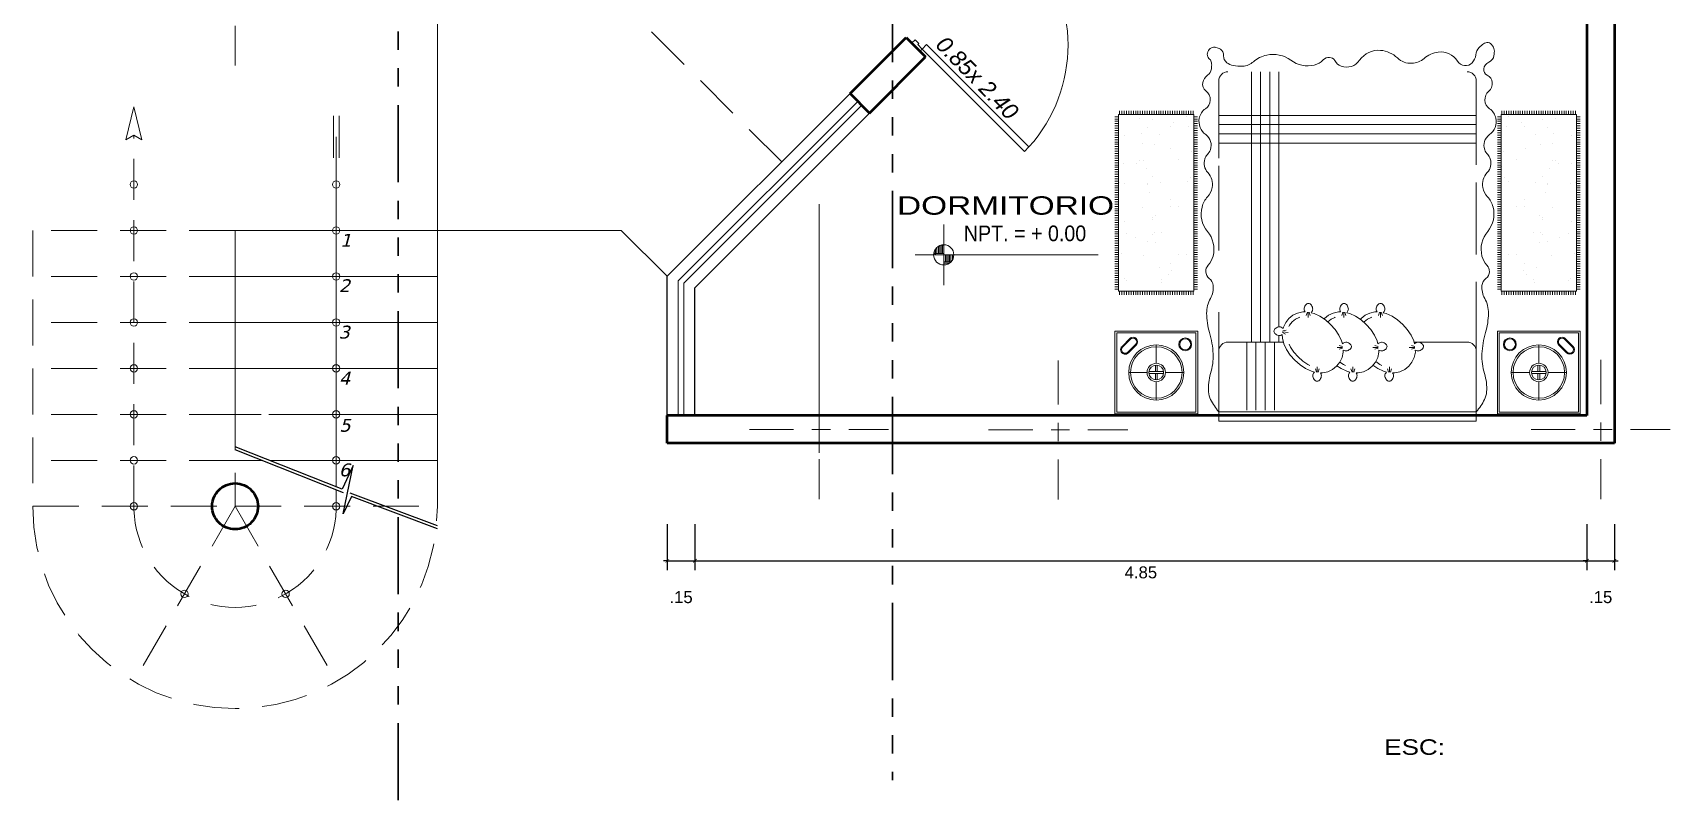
# Model space of a CAD drawing. Header units: millimetres. Extents: x 2033 to 2295, y 1536 to 1691.
# Drawn here: x 2180.61 to 2189.52, y 1549.31 to 1553.48 of the extents above; entities that cross this region are included whole.
import ezdxf

# ---------------------------------------------------------------- set-up
doc = ezdxf.new("R2010")
doc.units = ezdxf.units.MM
for name, pattern in [('ACAD_ISO02W100', [15, 12, -3]), ('ACAD_ISO06W100', [36, 24, -3, 0, -3, 0, -3, 0, -3]), ('ACAD_ISO10W100', [18, 12, -3, 0, -3]), ('HIDDEN', [0.375, 0.25, -0.125]), ('HIDDEN2', [4.7625, 3.175, -1.5875]), ('RAYITAS', [0.375, 0.25, -0.125])]:
    doc.linetypes.add(name, pattern=pattern)
doc.layers.get('Defpoints').update_dxf_attribs({"color": 164})
for name, color, linetype, lineweight in [('Detalles', 245, 'Continuous', 13), ('escaleras', 30, 'Continuous', 15), ('Layer2', 2, 'Continuous', 9), ('Mobiliario', 38, 'Continuous', 9), ('muroalto', 12, 'Continuous', 50), ('MUROS BAJOS', 80, 'Continuous', 25), ('PISOS', 252, 'Continuous', 0), ('PROYECCIONES', 127, 'HIDDEN2', 5), ('PYV', 30, 'Continuous', 13), ('seccion', 130, 'Continuous', 35), ('Texto S.', 7, 'Continuous', 30), ('TEXTOS', 7, 'Continuous', 5), ('texturasde piso', 252, 'Continuous', 0), ('UNO', 254, 'Continuous', 9)]:
    doc.layers.add(name, color=color, linetype=linetype, lineweight=lineweight)
doc.styles.add('ARDELG', font='arial.ttf', dxfattribs={"width": 0.9, "height": 0.1})
doc.styles.add('ARIAL', font='arial.ttf', dxfattribs={"width": 1.3, "height": 0.1})
doc.styles.add('ARRR', font='arial.ttf', dxfattribs={"height": 0.1})
doc.styles.add('Sta. Luisa 75 delg', font='arial.ttf', dxfattribs={"width": 1.2, "height": 0.1})
doc.styles.get("Standard").update_dxf_attribs({"font": 'arial.ttf'})
doc.dimstyles.new('Aritek', dxfattribs={"dimtxt": 0.065, "dimasz": 0.02, "dimexe": 0.05, "dimexo": 0.15, "dimgap": 0.03, "dimtad": 2, "dimtih": 1, "dimtoh": 1, "dimzin": 4, "dimdsep": 46, "dimtxsty": 'Standard', "dimblk": 'ARCHTICK', "dimcen": 0.1, "dimclrt": 7, "dimadec": 0, "dimazin": 0, "dimtfac": 1, "dimtmove": 2, "dimatfit": 1, "dimldrblk": 'DOTSMALL', "dimfxl": 0.2, "dimfxlon": 1, "dimarcsym": 0})

# ---------------------------------------------------------------- blocks, each defined once
blk = doc.blocks.new('*X32')
at = {"color": 0}
for p, q in [((42.2375, 4.2431), (42.2375, 4.2631)), ((42.25, 4.2431), (42.25, 4.2631)), ((42.2625, 4.2431), (42.2625, 4.2631)), ((42.275, 4.2431), (42.275, 4.2631)), ((42.2875, 4.2431), (42.2875, 4.2631)), ((42.3, 4.2431), (42.3, 4.2631)), ((42.3125, 4.2431), (42.3125, 4.2631)), ((42.325, 4.2431), (42.325, 4.2631)), ((42.3375, 4.2431), (42.3375, 4.2631)), ((42.35, 4.2431), (42.35, 4.2631)), ((42.3625, 4.2431), (42.3625, 4.2631)), ((42.375, 4.2431), (42.375, 4.2631)), ((42.3875, 4.2431), (42.3875, 4.2631)), ((42.4, 4.2431), (42.4, 4.2631)), ((42.4125, 4.2431), (42.4125, 4.2631)), ((42.425, 4.2431), (42.425, 4.2631)), ((42.4375, 4.2431), (42.4375, 4.2631)), ((42.45, 4.2431), (42.45, 4.2631)), ((42.4625, 4.2431), (42.4625, 4.2631)), ((42.475, 4.2431), (42.475, 4.2631)), ((42.4875, 4.2431), (42.4875, 4.2631)), ((42.5, 4.2431), (42.5, 4.2631)), ((42.5125, 4.2431), (42.5125, 4.2631)), ((42.525, 4.2431), (42.525, 4.2631)), ((42.5375, 4.2431), (42.5375, 4.2631)), ((42.55, 4.2431), (42.55, 4.2631)), ((42.5625, 4.2431), (42.5625, 4.2631)), ((42.575, 4.2431), (42.575, 4.2631)), ((42.5875, 4.2431), (42.5875, 4.2631)), ((42.6, 4.2431), (42.6, 4.2631)), ((42.6125, 4.2431), (42.6125, 4.2631)), ((42.625, 4.2431), (42.625, 4.2631)), ((42.6375, 4.2431), (42.6375, 4.2631)), ((42.65, 4.2431), (42.65, 4.2631)), ((42.6625, 4.2431), (42.6625, 4.2631)), ((42.675, 4.2431), (42.675, 4.2631)), ((42.6875, 4.2431), (42.6875, 4.2631)), ((42.7, 4.2431), (42.7, 4.2631)), ((42.7125, 4.2431), (42.7125, 4.2631)), ((42.725, 4.2431), (42.725, 4.2631)), ((42.7375, 4.2431), (42.7375, 4.2631)), ((42.75, 4.2431), (42.75, 4.2631)), ((42.7625, 4.2431), (42.7625, 4.2631)), ((42.775, 4.2431), (42.775, 4.2631)), ((42.7875, 4.2431), (42.7875, 4.2631)), ((42.8, 4.2431), (42.8, 4.2631)), ((42.8125, 4.2431), (42.8125, 4.2631)), ((42.825, 4.2431), (42.825, 4.2631)), ((42.8375, 4.2431), (42.8375, 4.2631)), ((42.85, 4.2431), (42.85, 4.2631)), ((42.8625, 4.2431), (42.8625, 4.2631)), ((42.875, 4.2431), (42.875, 4.2631)), ((42.8875, 4.2431), (42.8875, 4.2631)), ((42.9, 4.2431), (42.9, 4.2631)), ((42.9125, 4.2431), (42.9125, 4.2631)), ((42.925, 4.2431), (42.925, 4.2631)), ((42.9375, 4.2431), (42.9375, 4.2631)), ((42.95, 4.2431), (42.95, 4.2631)), ((42.9625, 4.2431), (42.9625, 4.2631)), ((42.975, 4.2431), (42.975, 4.2631)), ((42.9875, 4.2431), (42.9875, 4.2631)), ((43, 4.2431), (43, 4.2631)), ((43.0125, 4.2431), (43.0125, 4.2631)), ((43.025, 4.2431), (43.025, 4.2631)), ((43.0375, 4.2431), (43.0375, 4.2631)), ((43.05, 4.2431), (43.05, 4.2631)), ((43.0625, 4.2431), (43.0625, 4.2631)), ((43.075, 4.2431), (43.075, 4.2631)), ((43.0875, 4.2431), (43.0875, 4.2631)), ((43.1, 4.2431), (43.1, 4.2631)), ((43.1125, 4.2431), (43.1125, 4.2631)), ((43.125, 4.2431), (43.125, 4.2631)), ((43.1375, 4.2431), (43.1375, 4.2631)), ((43.15, 4.2431), (43.15, 4.2631)), ((43.1625, 4.2431), (43.1625, 4.2631)), ((43.175, 4.2431), (43.175, 4.2631))]:
    blk.add_line(p, q, dxfattribs=at)
blk = doc.blocks.new('*X30')
at = {"color": 0}
for p, q in [((43.1867, 4.2375), (43.2067, 4.2375)), ((43.1867, 4.225), (43.2067, 4.225)), ((43.1867, 4.2125), (43.2067, 4.2125)), ((43.1867, 4.2), (43.2067, 4.2)), ((43.1867, 4.1875), (43.2067, 4.1875)), ((43.1867, 4.175), (43.2067, 4.175)), ((43.1867, 4.1625), (43.2067, 4.1625)), ((43.1867, 4.15), (43.2067, 4.15)), ((43.1867, 4.1375), (43.2067, 4.1375)), ((43.1867, 4.125), (43.2067, 4.125)), ((43.1867, 4.1125), (43.2067, 4.1125)), ((43.1867, 4.1), (43.2067, 4.1)), ((43.1867, 4.0875), (43.2067, 4.0875)), ((43.1867, 4.075), (43.2067, 4.075)), ((43.1867, 4.0625), (43.2067, 4.0625)), ((43.1867, 4.05), (43.2067, 4.05)), ((43.1867, 4.0375), (43.2067, 4.0375)), ((43.1867, 4.025), (43.2067, 4.025)), ((43.1867, 4.0125), (43.2067, 4.0125)), ((43.1867, 4), (43.2067, 4)), ((43.1867, 3.9875), (43.2067, 3.9875)), ((43.1867, 3.975), (43.2067, 3.975)), ((43.1867, 3.9625), (43.2067, 3.9625)), ((43.1867, 3.95), (43.2067, 3.95)), ((43.1867, 3.9375), (43.2067, 3.9375)), ((43.1867, 3.925), (43.2067, 3.925)), ((43.1867, 3.9125), (43.2067, 3.9125)), ((43.1867, 3.9), (43.2067, 3.9)), ((43.1867, 3.8875), (43.2067, 3.8875)), ((43.1867, 3.875), (43.2067, 3.875)), ((43.1867, 3.8625), (43.2067, 3.8625)), ((43.1867, 3.85), (43.2067, 3.85)), ((43.1867, 3.8375), (43.2067, 3.8375))]:
    blk.add_line(p, q, dxfattribs=at)
blk = doc.blocks.new('*X31')
at = {"color": 0}
for p, q in [((42.2067, 4.2375), (42.2267, 4.2375)), ((42.2067, 4.225), (42.2267, 4.225)), ((42.2067, 4.2125), (42.2267, 4.2125)), ((42.2067, 4.2), (42.2267, 4.2)), ((42.2067, 4.1875), (42.2267, 4.1875)), ((42.2067, 4.175), (42.2267, 4.175)), ((42.2067, 4.1625), (42.2267, 4.1625)), ((42.2067, 4.15), (42.2267, 4.15)), ((42.2067, 4.1375), (42.2267, 4.1375)), ((42.2067, 4.125), (42.2267, 4.125)), ((42.2067, 4.1125), (42.2267, 4.1125)), ((42.2067, 4.1), (42.2267, 4.1)), ((42.2067, 4.0875), (42.2267, 4.0875)), ((42.2067, 4.075), (42.2267, 4.075)), ((42.2067, 4.0625), (42.2267, 4.0625)), ((42.2067, 4.05), (42.2267, 4.05)), ((42.2067, 4.0375), (42.2267, 4.0375)), ((42.2067, 4.025), (42.2267, 4.025)), ((42.2067, 4.0125), (42.2267, 4.0125)), ((42.2067, 4), (42.2267, 4)), ((42.2067, 3.9875), (42.2267, 3.9875)), ((42.2067, 3.975), (42.2267, 3.975)), ((42.2067, 3.9625), (42.2267, 3.9625)), ((42.2067, 3.95), (42.2267, 3.95)), ((42.2067, 3.9375), (42.2267, 3.9375)), ((42.2067, 3.925), (42.2267, 3.925)), ((42.2067, 3.9125), (42.2267, 3.9125)), ((42.2067, 3.9), (42.2267, 3.9)), ((42.2067, 3.8875), (42.2267, 3.8875)), ((42.2067, 3.875), (42.2267, 3.875)), ((42.2067, 3.8625), (42.2267, 3.8625)), ((42.2067, 3.85), (42.2267, 3.85)), ((42.2067, 3.8375), (42.2267, 3.8375))]:
    blk.add_line(p, q, dxfattribs=at)
blk = doc.blocks.new('*X33')
at = {"color": 0}
for p, q in [((42.2375, 3.8131), (42.2375, 3.8331)), ((42.25, 3.8131), (42.25, 3.8331)), ((42.2625, 3.8131), (42.2625, 3.8331)), ((42.275, 3.8131), (42.275, 3.8331)), ((42.2875, 3.8131), (42.2875, 3.8331)), ((42.3, 3.8131), (42.3, 3.8331)), ((42.3125, 3.8131), (42.3125, 3.8331)), ((42.325, 3.8131), (42.325, 3.8331)), ((42.3375, 3.8131), (42.3375, 3.8331)), ((42.35, 3.8131), (42.35, 3.8331)), ((42.3625, 3.8131), (42.3625, 3.8331)), ((42.375, 3.8131), (42.375, 3.8331)), ((42.3875, 3.8131), (42.3875, 3.8331)), ((42.4, 3.8131), (42.4, 3.8331)), ((42.4125, 3.8131), (42.4125, 3.8331)), ((42.425, 3.8131), (42.425, 3.8331)), ((42.4375, 3.8131), (42.4375, 3.8331)), ((42.45, 3.8131), (42.45, 3.8331)), ((42.4625, 3.8131), (42.4625, 3.8331)), ((42.475, 3.8131), (42.475, 3.8331)), ((42.4875, 3.8131), (42.4875, 3.8331)), ((42.5, 3.8131), (42.5, 3.8331)), ((42.5125, 3.8131), (42.5125, 3.8331)), ((42.525, 3.8131), (42.525, 3.8331)), ((42.5375, 3.8131), (42.5375, 3.8331)), ((42.55, 3.8131), (42.55, 3.8331)), ((42.5625, 3.8131), (42.5625, 3.8331)), ((42.575, 3.8131), (42.575, 3.8331)), ((42.5875, 3.8131), (42.5875, 3.8331)), ((42.6, 3.8131), (42.6, 3.8331)), ((42.6125, 3.8131), (42.6125, 3.8331)), ((42.625, 3.8131), (42.625, 3.8331)), ((42.6375, 3.8131), (42.6375, 3.8331)), ((42.65, 3.8131), (42.65, 3.8331)), ((42.6625, 3.8131), (42.6625, 3.8331)), ((42.675, 3.8131), (42.675, 3.8331)), ((42.6875, 3.8131), (42.6875, 3.8331)), ((42.7, 3.8131), (42.7, 3.8331)), ((42.7125, 3.8131), (42.7125, 3.8331)), ((42.725, 3.8131), (42.725, 3.8331)), ((42.7375, 3.8131), (42.7375, 3.8331)), ((42.75, 3.8131), (42.75, 3.8331)), ((42.7625, 3.8131), (42.7625, 3.8331)), ((42.775, 3.8131), (42.775, 3.8331)), ((42.7875, 3.8131), (42.7875, 3.8331)), ((42.8, 3.8131), (42.8, 3.8331)), ((42.8125, 3.8131), (42.8125, 3.8331)), ((42.825, 3.8131), (42.825, 3.8331)), ((42.8375, 3.8131), (42.8375, 3.8331)), ((42.85, 3.8131), (42.85, 3.8331)), ((42.8625, 3.8131), (42.8625, 3.8331)), ((42.875, 3.8131), (42.875, 3.8331)), ((42.8875, 3.8131), (42.8875, 3.8331)), ((42.9, 3.8131), (42.9, 3.8331)), ((42.9125, 3.8131), (42.9125, 3.8331)), ((42.925, 3.8131), (42.925, 3.8331)), ((42.9375, 3.8131), (42.9375, 3.8331)), ((42.95, 3.8131), (42.95, 3.8331)), ((42.9625, 3.8131), (42.9625, 3.8331)), ((42.975, 3.8131), (42.975, 3.8331)), ((42.9875, 3.8131), (42.9875, 3.8331)), ((43, 3.8131), (43, 3.8331)), ((43.0125, 3.8131), (43.0125, 3.8331)), ((43.025, 3.8131), (43.025, 3.8331)), ((43.0375, 3.8131), (43.0375, 3.8331)), ((43.05, 3.8131), (43.05, 3.8331)), ((43.0625, 3.8131), (43.0625, 3.8331)), ((43.075, 3.8131), (43.075, 3.8331)), ((43.0875, 3.8131), (43.0875, 3.8331)), ((43.1, 3.8131), (43.1, 3.8331)), ((43.1125, 3.8131), (43.1125, 3.8331)), ((43.125, 3.8131), (43.125, 3.8331)), ((43.1375, 3.8131), (43.1375, 3.8331)), ((43.15, 3.8131), (43.15, 3.8331)), ((43.1625, 3.8131), (43.1625, 3.8331)), ((43.175, 3.8131), (43.175, 3.8331))]:
    blk.add_line(p, q, dxfattribs=at)
blk = doc.blocks.new('*X34')
at = {"color": 0}
for p, q in [((42.2849, 4.2015), (42.2849, 4.2015)), ((42.296, 4.2126), (42.296, 4.2126)), ((42.4321, 4.2296), (42.4321, 4.2296)), ((42.5407, 4.2003), (42.5407, 4.2003)), ((42.6074, 4.2132), (42.6074, 4.2132)), ((42.8108, 4.2101), (42.8108, 4.2101)), ((42.8197, 4.2376), (42.8197, 4.2376)), ((42.9188, 4.2138), (42.9188, 4.2138)), ((43.0725, 4.2134), (43.0725, 4.2134)), ((42.4201, 4.1078), (42.4201, 4.1078)), ((42.5191, 4.1499), (42.5191, 4.1499)), ((42.6819, 4.1111), (42.6819, 4.1111)), ((42.9193, 4.1464), (42.9193, 4.1464)), ((42.9377, 4.1295), (42.9377, 4.1295)), ((42.9377, 4.1099), (42.9377, 4.1099)), ((43.0312, 4.1117), (43.0312, 4.1117)), ((43.0832, 4.1185), (43.0832, 4.1185)), ((43.1645, 4.1292), (43.1645, 4.1292)), ((42.2757, 4.0122), (42.2757, 4.0122)), ((42.2912, 4.0089), (42.2912, 4.0089)), ((42.357, 4.0229), (42.357, 4.0229)), ((42.4928, 4.0408), (42.4928, 4.0408)), ((42.4942, 4.0864), (42.4942, 4.0864)), ((42.5364, 4.0595), (42.5364, 4.0595)), ((42.5449, 4.0476), (42.5449, 4.0476)), ((42.547, 4.0076), (42.547, 4.0076)), ((42.6187, 4.0587), (42.6187, 4.0587)), ((42.6262, 4.0583), (42.6262, 4.0583)), ((42.6371, 4.0418), (42.6371, 4.0418)), ((42.762, 4.0762), (42.762, 4.0762)), ((42.8056, 4.0869), (42.8056, 4.0869)), ((42.814, 4.0831), (42.814, 4.0831)), ((42.8171, 4.0174), (42.8171, 4.0174)), ((42.8478, 4.0601), (42.8478, 4.0601)), ((42.8953, 4.0938), (42.8953, 4.0938)), ((43.0247, 4.0498), (43.0247, 4.0498)), ((43.0788, 4.0207), (43.0788, 4.0207)), ((43.117, 4.0875), (43.117, 4.0875)), ((43.1592, 4.0606), (43.1592, 4.0606)), ((42.318, 3.9709), (42.318, 3.9709)), ((42.3365, 3.954), (42.3365, 3.954)), ((42.3768, 3.9622), (42.3768, 3.9622)), ((42.6882, 3.9628), (42.6882, 3.9628)), ((42.6882, 3.9184), (42.6882, 3.9184)), ((42.7241, 3.9621), (42.7241, 3.9621)), ((42.9996, 3.9633), (42.9996, 3.9633)), ((43.1242, 3.9586), (43.1242, 3.9586)), ((43.1427, 3.9417), (43.1427, 3.9417)), ((42.2635, 3.8354), (42.2635, 3.8354)), ((42.4235, 3.8743), (42.4235, 3.8743)), ((42.4264, 3.9151), (42.4264, 3.9151)), ((42.575, 3.8359), (42.575, 3.8359)), ((42.8236, 3.8708), (42.8236, 3.8708)), ((42.842, 3.854), (42.842, 3.854)), ((42.8864, 3.8365), (42.8864, 3.8365)), ((42.9062, 3.8363), (42.9062, 3.8363)), ((42.944, 3.9172), (42.944, 3.9172)), ((42.9875, 3.847), (42.9875, 3.847)), ((43.1234, 3.8649), (43.1234, 3.8649)), ((43.1754, 3.8717), (43.1754, 3.8717))]:
    blk.add_line(p, q, dxfattribs=at)
blk = doc.blocks.new('Cama')
for p, q in [((726.952, 525.4829), (726.952, 525.0729)), ((727.912, 525.4829), (726.952, 525.4829)), ((727.912, 525.0729), (727.912, 525.4829)), ((726.952, 525.0729), (727.912, 525.0729)), ((726.2453, 523.538), (726.2453, 524.938)), ((726.2453, 524.938), (726.6253, 524.938)), ((726.6253, 524.938), (726.8383, 524.938)), ((726.6753, 524.888), (726.6753, 524.5865)), ((727.1721, 524.938), (727.6331, 524.938)), ((727.6755, 524.938), (728.0953, 524.938)), ((726.6753, 523.8767), (726.6753, 523.588)), ((726.6253, 523.538), (726.2453, 523.538)), ((727.0026, 523.538), (726.6253, 523.538)), ((727.543, 523.538), (727.1509, 523.538)), ((728.0953, 523.538), (727.6383, 523.538)), ((726.952, 523.403), (727.912, 523.403)), ((726.952, 522.993), (726.952, 523.403)), ((727.912, 523.403), (727.912, 522.993)), ((727.912, 522.993), (726.952, 522.993))]:
    blk.add_line(p, q)
for points in [[(726.2847, 525.0529), (726.7347, 525.0529), (726.7347, 525.5029), (726.2847, 525.5029)], [(726.2947, 525.0629), (726.7247, 525.0629), (726.7247, 525.4929), (726.2947, 525.4929)], [(726.2847, 523.423), (726.7347, 523.423), (726.7347, 522.973), (726.2847, 522.973)], [(726.2947, 523.413), (726.7247, 523.413), (726.7247, 522.983), (726.2947, 522.983)]]:
    blk.add_lwpolyline(points, close=True)
for points in [[(726.5097, 525.4279), (726.5097, 525.3279)], [(726.5047, 525.3179), (726.5047, 525.2379)], [(726.5147, 525.3179), (726.5147, 525.2379)], [(726.3597, 525.2779), (726.4597, 525.2779)], [(726.4697, 525.2829), (726.5047, 525.2829)], [(726.4697, 525.2729), (726.5047, 525.2729)], [(726.5097, 525.2279), (726.5097, 525.1279)], [(726.5147, 525.2829), (726.5497, 525.2829)], [(726.5147, 525.2729), (726.5497, 525.2729)], [(726.5597, 525.2779), (726.6597, 525.2779)], [(726.2953, 523.538), (726.2953, 524.938)], [(726.6971, 524.5922), (726.6658, 524.5841), (726.6345, 524.5693), (726.6043, 524.5491), (726.5763, 524.5244), (726.5516, 524.4964), (726.5313, 524.4662), (726.5166, 524.4349), (726.5123, 524.4183)], [(726.7106, 524.611), (726.6753, 524.611)], [(726.7155, 524.5926), (726.6971, 524.5922)], [(726.7575, 524.6084), (726.757, 524.6137), (726.7555, 524.619), (726.7532, 524.6241), (726.7501, 524.6287), (726.7466, 524.6327), (726.7426, 524.6358), (726.7383, 524.6378), (726.7339, 524.6385), (726.7295, 524.6378), (726.7253, 524.6358), (726.7213, 524.6327), (726.7177, 524.6287), (726.7147, 524.6241), (726.7124, 524.619), (726.7109, 524.6137), (726.7104, 524.6084), (726.7109, 524.6032), (726.7124, 524.5984), (726.7155, 524.5926)], [(726.7263, 524.5916), (726.7184, 524.5747)], [(726.7313, 524.5914), (726.7277, 524.5616)], [(726.7362, 524.5904), (726.7399, 524.5721)], [(726.7485, 524.5882), (726.7532, 524.5941), (726.7555, 524.5984), (726.757, 524.6032), (726.7575, 524.6084)], [(726.8389, 524.4692), (726.8392, 524.481), (726.833, 524.5093), (726.8207, 524.5349), (726.8031, 524.5568), (726.7812, 524.5744), (726.7556, 524.5867), (726.7485, 524.5882)], [(726.6628, 524.555), (726.6468, 524.5475), (726.6195, 524.5292), (726.594, 524.5067), (726.5714, 524.4811), (726.5531, 524.4539), (726.5481, 524.4432)], [(726.8096, 524.4993), (726.8092, 524.5011), (726.7994, 524.5215), (726.7853, 524.539), (726.7678, 524.5531), (726.7598, 524.5569)], [(726.4923, 524.4272), (726.487, 524.4267), (726.4817, 524.4252), (726.4766, 524.4228), (726.472, 524.4198), (726.468, 524.4163), (726.4649, 524.4123), (726.4629, 524.408), (726.4621, 524.4036), (726.4629, 524.3992), (726.4649, 524.395), (726.468, 524.391), (726.472, 524.3874), (726.4766, 524.3844), (726.4817, 524.3821), (726.487, 524.3806), (726.4923, 524.38), (726.4974, 524.3806), (726.5022, 524.3821), (726.5081, 524.3852)], [(726.5123, 524.4183), (726.5066, 524.4228), (726.5022, 524.4252), (726.4974, 524.4267), (726.4923, 524.4272)], [(726.511, 524.4073), (726.5287, 524.4131)], [(726.6655, 524.2662), (726.6812, 524.2703), (726.7125, 524.285), (726.7427, 524.3053), (726.7707, 524.33), (726.7954, 524.3579), (726.8156, 524.3881), (726.8304, 524.4195), (726.8347, 524.436)], [(726.8378, 524.4517), (726.8078, 524.4517)], [(726.8374, 524.4566), (726.8197, 524.4625)], [(726.8374, 524.4467), (726.8197, 524.4409)], [(726.8347, 524.436), (726.8404, 524.4315), (726.8447, 524.4292), (726.8496, 524.4277), (726.8547, 524.4272)], [(726.8547, 524.4272), (726.86, 524.4277), (726.8653, 524.4292), (726.8704, 524.4315), (726.875, 524.4346), (726.879, 524.4381), (726.8821, 524.4421), (726.8841, 524.4464), (726.8848, 524.4508), (726.8841, 524.4552), (726.8821, 524.4594), (726.879, 524.4634), (726.875, 524.467), (726.8704, 524.47), (726.8653, 524.4723), (726.86, 524.4738), (726.8547, 524.4743), (726.8496, 524.4738), (726.8447, 524.4723), (726.8389, 524.4692)], [(726.5081, 524.3852), (726.5078, 524.3734), (726.514, 524.3451), (726.5263, 524.3195), (726.5439, 524.2975), (726.5658, 524.28), (726.5914, 524.2677), (726.6197, 524.2615), (726.6315, 524.2618)], [(726.5106, 524.4023), (726.5406, 524.4023)], [(726.511, 524.3973), (726.5287, 524.3915)], [(726.8096, 524.3057), (726.8092, 524.3075), (726.7994, 524.3278), (726.7853, 524.3454), (726.7847, 524.3459)], [(726.8389, 524.2756), (726.8392, 524.2874), (726.833, 524.3157), (726.8207, 524.3412), (726.8031, 524.3632), (726.8004, 524.3654)], [(726.4923, 524.2336), (726.487, 524.233), (726.4817, 524.2315), (726.4766, 524.2292), (726.472, 524.2262), (726.468, 524.2226), (726.4649, 524.2186), (726.4629, 524.2144), (726.4621, 524.21), (726.4629, 524.2056), (726.4649, 524.2013), (726.468, 524.1973), (726.472, 524.1938), (726.4766, 524.1908), (726.4817, 524.1884), (726.487, 524.1869), (726.4923, 524.1864), (726.4974, 524.1869), (726.5022, 524.1884), (726.5081, 524.1915)], [(726.5123, 524.2247), (726.5066, 524.2292), (726.5022, 524.2315), (726.4974, 524.233), (726.4923, 524.2336)], [(726.5466, 524.2954), (726.5313, 524.2726), (726.5166, 524.2413), (726.5123, 524.2247)], [(726.5663, 524.2798), (726.5531, 524.2602), (726.5481, 524.2496)], [(726.6742, 524.248), (726.6739, 524.2426), (726.6726, 524.2373), (726.6705, 524.2321), (726.6678, 524.2273), (726.6644, 524.2232), (726.6605, 524.2199), (726.6564, 524.2177), (726.652, 524.2167), (726.6476, 524.2173), (726.6432, 524.2191), (726.6391, 524.222), (726.6354, 524.2258), (726.6322, 524.2303), (726.6296, 524.2353), (726.6279, 524.2405), (726.6271, 524.2458), (726.6274, 524.2509), (726.6286, 524.2558), (726.6315, 524.2618)], [(726.6415, 524.2651), (726.6356, 524.2829)], [(726.6464, 524.2648), (726.6464, 524.2948)], [(726.6514, 524.2651), (726.6572, 524.2829)], [(726.6655, 524.2662), (726.6692, 524.262), (726.6717, 524.2578), (726.6734, 524.253), (726.6742, 524.248)], [(726.6655, 524.0726), (726.6812, 524.0767), (726.7125, 524.0914), (726.7427, 524.1117), (726.7707, 524.1363), (726.7954, 524.1643), (726.8156, 524.1945), (726.8304, 524.2258), (726.8347, 524.2424)], [(726.8378, 524.258), (726.8078, 524.258)], [(726.8374, 524.263), (726.8197, 524.2688)], [(726.8374, 524.253), (726.8197, 524.2472)], [(726.8347, 524.2424), (726.8404, 524.2379), (726.8447, 524.2356), (726.8496, 524.2341), (726.8547, 524.2336)], [(726.8547, 524.2336), (726.86, 524.2341), (726.8653, 524.2356), (726.8704, 524.2379), (726.875, 524.2409), (726.879, 524.2445), (726.8821, 524.2485), (726.8841, 524.2527), (726.8848, 524.2571), (726.8841, 524.2615), (726.8821, 524.2658), (726.879, 524.2698), (726.875, 524.2733), (726.8704, 524.2763), (726.8653, 524.2787), (726.86, 524.2802), (726.8547, 524.2807), (726.8496, 524.2802), (726.8447, 524.2787), (726.8389, 524.2756)], [(726.5081, 524.1915), (726.5078, 524.1797), (726.514, 524.1514), (726.5263, 524.1259), (726.5439, 524.1039), (726.5658, 524.0864), (726.5914, 524.0741), (726.6197, 524.0679), (726.6315, 524.0681)], [(726.5106, 524.2086), (726.5406, 524.2086)], [(726.511, 524.2136), (726.5287, 524.2194)], [(726.511, 524.2037), (726.5287, 524.1978)], [(726.8096, 524.1072), (726.8092, 524.109), (726.7994, 524.1294), (726.7853, 524.1469), (726.7822, 524.1494)], [(726.8389, 524.0771), (726.8392, 524.0889), (726.833, 524.1172), (726.8207, 524.1428), (726.8031, 524.1647), (726.7983, 524.1686)], [(726.5487, 524.1), (726.5313, 524.0741), (726.5166, 524.0428), (726.5123, 524.0262)], [(726.5687, 524.085), (726.5531, 524.0618), (726.5481, 524.0511)], [(726.6742, 524.0543), (726.6739, 524.049), (726.6726, 524.0436), (726.6705, 524.0385), (726.6678, 524.0337), (726.6644, 524.0295), (726.6605, 524.0263), (726.6564, 524.024), (726.652, 524.0231), (726.6476, 524.0236), (726.6432, 524.0255), (726.6391, 524.0284), (726.6354, 524.0322), (726.6322, 524.0367), (726.6296, 524.0416), (726.6279, 524.0469), (726.6271, 524.0522), (726.6274, 524.0573), (726.6286, 524.0622), (726.6315, 524.0681)], [(726.6415, 524.0715), (726.6356, 524.0892)], [(726.6464, 524.0712), (726.6464, 524.1012)], [(726.6514, 524.0715), (726.6572, 524.0892)], [(726.6655, 524.0726), (726.6692, 524.0684), (726.6717, 524.0641), (726.6734, 524.0594), (726.6742, 524.0543)], [(726.8378, 524.0596), (726.8078, 524.0596)], [(726.8374, 524.0645), (726.8197, 524.0704)], [(726.8374, 524.0546), (726.8197, 524.0488)], [(726.8547, 524.0351), (726.86, 524.0356), (726.8653, 524.0371), (726.8704, 524.0394), (726.875, 524.0425), (726.879, 524.046), (726.8821, 524.05), (726.8841, 524.0543), (726.8848, 524.0587), (726.8841, 524.0631), (726.8821, 524.0673), (726.879, 524.0713), (726.875, 524.0749), (726.8704, 524.0779), (726.8653, 524.0802), (726.86, 524.0817), (726.8547, 524.0822), (726.8496, 524.0817), (726.8447, 524.0802), (726.8389, 524.0771)], [(726.4923, 524.0351), (726.487, 524.0346), (726.4817, 524.0331), (726.4766, 524.0307), (726.472, 524.0277), (726.468, 524.0242), (726.4649, 524.0202), (726.4629, 524.0159), (726.4621, 524.0115), (726.4629, 524.0071), (726.4649, 524.0029), (726.468, 523.9989), (726.472, 523.9953), (726.4766, 523.9923), (726.4817, 523.99), (726.487, 523.9885), (726.4923, 523.9879), (726.4974, 523.9885), (726.5022, 523.99), (726.5081, 523.9931)], [(726.5123, 524.0262), (726.5066, 524.0307), (726.5022, 524.0331), (726.4974, 524.0346), (726.4923, 524.0351)], [(726.5081, 523.9931), (726.5078, 523.9813), (726.514, 523.953), (726.5263, 523.9274), (726.5439, 523.9055), (726.5658, 523.8879), (726.5914, 523.8756), (726.6197, 523.8694), (726.6315, 523.8697)], [(726.5106, 524.0102), (726.5406, 524.0102)], [(726.511, 524.0152), (726.5287, 524.021)], [(726.511, 524.0052), (726.5287, 523.9994)], [(726.6655, 523.8741), (726.6812, 523.8782), (726.7125, 523.8929), (726.7427, 523.9132), (726.7707, 523.9379), (726.7954, 523.9658), (726.8156, 523.996), (726.8304, 524.0274), (726.8347, 524.0439)], [(726.8347, 524.0439), (726.8404, 524.0394), (726.8447, 524.0371), (726.8496, 524.0356), (726.8547, 524.0351)], [(726.6415, 523.873), (726.6356, 523.8908)], [(726.6464, 523.8727), (726.6464, 523.9027)], [(726.6514, 523.873), (726.6572, 523.8908)], [(726.6655, 523.8741), (726.6692, 523.8699), (726.6717, 523.8657), (726.6734, 523.8609), (726.6742, 523.8559)], [(726.6742, 523.8559), (726.6739, 523.8505), (726.6726, 523.8452), (726.6705, 523.84), (726.6678, 523.8352), (726.6644, 523.8311), (726.6605, 523.8278), (726.6564, 523.8256), (726.652, 523.8246), (726.6476, 523.8252), (726.6432, 523.827), (726.6391, 523.8299), (726.6354, 523.8337), (726.6322, 523.8382), (726.6296, 523.8432), (726.6279, 523.8484), (726.6271, 523.8537), (726.6274, 523.8588), (726.6286, 523.8637), (726.6315, 523.8697)], [(726.5097, 523.248), (726.5097, 523.348)], [(726.3597, 523.198), (726.4597, 523.198)], [(726.4697, 523.203), (726.5047, 523.203)], [(726.4697, 523.193), (726.5047, 523.193)], [(726.5047, 523.158), (726.5047, 523.238)], [(726.5147, 523.158), (726.5147, 523.238)], [(726.5147, 523.203), (726.5497, 523.203)], [(726.5147, 523.193), (726.5497, 523.193)], [(726.5597, 523.198), (726.6597, 523.198)], [(726.5097, 523.048), (726.5097, 523.148)]]:
    blk.add_lwpolyline(points)
for points in [[(726.6941, 525.4219), (726.6517, 525.4643, 1), (726.6163, 525.429), (726.6588, 525.3866, 1), (726.6941, 525.4219, 1)], [(726.2953, 523.538, 0.054851), (726.3625, 523.4935, 0.102719), (726.4043, 523.4819, 0.090402), (726.5038, 523.4934, -0.084137), (726.6104, 523.507, -0.062028), (726.7267, 523.4877, 0.069144), (726.8315, 523.4718, 0.131799), (726.9121, 523.4924, -0.15423), (726.9822, 523.507, -0.204981), (727.021, 523.4855, 0.222722), (727.0576, 523.4669, 0.196028), (727.0926, 523.4799, -0.124775), (727.143, 523.507, -0.240255), (727.277, 523.4761, 0.24409), (727.4093, 523.4467, 0.119939), (727.4651, 523.4771, -0.137643), (727.5148, 523.5019, -0.240025), (727.5966, 523.4783, 0.273102), (727.6707, 523.4619, 0.108973), (727.6949, 523.4761, -0.099875), (727.7209, 523.492, -0.336529), (727.8028, 523.4668, 0.294559), (727.8918, 523.4317, 0.191346), (727.9437, 523.4654, -0.226398), (727.9901, 523.4913, -0.23693), (728.0386, 523.4706, 0.243105), (728.0863, 523.451, 0.267842), (728.1255, 523.4784, -0.329202), (728.1608, 523.4976, -0.262955), (728.1963, 523.4704, 0.253937), (728.2325, 523.4418, 0.043148), (728.2563, 523.4398, 0.070696), (728.2708, 523.4418, 0.168423), (728.2982, 523.4612, 0.224152), (728.3028, 523.4866, 0.092948), (728.2972, 523.4983, 0.039056), (728.2772, 523.5216, 0.17308), (728.2366, 523.5407, -0.166554), (728.1942, 523.5601, -0.493962), (728.2026, 523.6401, 0.300698), (728.2517, 523.7451, 0.138096), (728.2174, 523.8217, -0.161724), (728.191, 523.8888, -0.207011), (728.22, 523.967, 0.170213), (728.2612, 524.0581, 0.271014), (728.2072, 524.1726, -0.341495), (728.1751, 524.272, -0.183235), (728.2053, 524.3073, 0.263912), (728.2229, 524.3357, 0.213155), (728.2089, 524.3708, -0.142313), (728.1815, 524.4188, -0.222155), (728.2076, 524.5467, 0.216457), (728.2357, 524.6775, 0.126269), (728.1994, 524.7498, -0.162724), (728.1751, 524.8083, -0.072514), (728.1789, 524.8606, -0.103026), (728.1942, 524.8944, -0.261147), (728.2322, 524.9119, 0.278429), (728.2676, 524.9296, 0.084808), (728.2775, 524.9534, 0.123464), (728.2772, 524.9712, 0.18577), (728.2599, 524.9947, 0.194615), (728.2325, 524.9999, 0.174214), (728.2127, 524.9879, -0.189626), (728.1942, 524.9775, -0.040994), (728.1813, 524.9768, -0.025597), (728.1608, 524.9783, -0.203278), (728.1256, 524.9989, 0.174519), (728.0863, 525.0249, 0.302753), (728.0408, 525.0083, -0.255449), (727.9901, 524.9846, -0.226398), (727.9437, 525.0105, 0.191346), (727.8918, 525.0442, 0.294559), (727.8028, 525.0092, -0.336529), (727.7209, 524.9839, -0.099875), (727.6949, 524.9999, 0.108973), (727.6707, 525.0141, 0.273102), (727.5966, 524.9976, -0.240025), (727.5148, 524.974, -0.137643), (727.4651, 524.9989, 0.119939), (727.4093, 525.0292, 0.24409), (727.277, 524.9998, -0.240255), (727.143, 524.9689, -0.124775), (727.0926, 524.9961, 0.196028), (727.0576, 525.009, 0.222722), (727.021, 524.9904, -0.204981), (726.9822, 524.9689, -0.15423), (726.9121, 524.9836, 0.131799), (726.8315, 525.0041, 0.069144), (726.7267, 524.9883, -0.062028), (726.6104, 524.9689, -0.084137), (726.5038, 524.9826, 0.090402), (726.4043, 524.994, 0.102719), (726.3625, 524.9825, 0.054851), (726.2953, 524.938)], [(726.6941, 523.054), (726.6517, 523.0116, -1), (726.6163, 523.0469), (726.6588, 523.0894, -1), (726.6941, 523.054, -1)]]:
    blk.add_lwpolyline(points, format="xyb")
for points in [[(726.6906, 525.4184), (726.6482, 525.4608, 1), (726.6199, 525.4325), (726.6623, 525.3901, 1)], [(726.6906, 523.0576), (726.6482, 523.0151, -1), (726.6199, 523.0434), (726.6623, 523.0858, -1)]]:
    blk.add_lwpolyline(points, format="xyb", close=True)
at = {"color": 1}
for points in [[(727.7573, 523.538), (727.7573, 524.938)], [(727.8073, 523.538), (727.8073, 524.938)], [(727.8573, 523.538), (727.8573, 524.938)], [(727.9073, 523.538), (727.9073, 524.938)], [(726.6753, 524.786), (726.3053, 524.786)], [(728.1453, 524.761), (726.6753, 524.761)], [(726.6753, 524.736), (726.3053, 524.736)], [(726.6753, 524.686), (726.3053, 524.686)], [(728.1453, 524.711), (726.6753, 524.711)], [(726.6753, 524.636), (726.3053, 524.636)], [(728.1453, 524.661), (726.6753, 524.661)], [(728.1453, 524.611), (726.7572, 524.611)]]:
    blk.add_lwpolyline(points, dxfattribs=at)
at = {"color": 34}
for centre, radius in [((726.5097, 525.2779), 0.15), ((726.5097, 525.2779), 0.14), ((726.5097, 525.2779), 0.05), ((726.5097, 525.2779), 0.04), ((726.5097, 523.198), 0.15), ((726.5097, 523.198), 0.14), ((726.5097, 523.198), 0.05), ((726.5097, 523.198), 0.04)]:
    blk.add_circle(centre, radius, dxfattribs=at)
for centre, radius in [((726.6624, 525.1206), 0.035), ((726.6624, 525.1206), 0.03), ((726.6624, 523.3554), 0.035), ((726.6624, 523.3554), 0.03)]:
    blk.add_circle(centre, radius)
for centre, start, end in [((726.6253, 524.888), 0, 90), ((728.0953, 524.888), 0, 90), ((726.6253, 523.588), 270, 0), ((728.0953, 523.588), 270, 0)]:
    blk.add_arc(centre, 0.05, start, end)
for name in ['*X31', '*X32', '*X34', '*X30', '*X33']:
    blk.add_blockref(name, (684.7253, 521.2399))
at = {"extrusion": (0, 0, -1), "zscale": -1, "rotation": 180}
for name in ['*X31', '*X33', '*X34', '*X30', '*X32']:
    blk.add_blockref(name, (-684.7253, 527.2361), dxfattribs=at)
blk = doc.blocks.new('P')
at = {"linetype": 'Continuous'}
for p, q in [((0.06, 1), (0.02, 1)), ((0.02, 0.075), (0.02, 1)), ((0.06, 1), (0.06, 0.075)), ((0, 0), (0, 0.075)), ((0, 0.075), (0.02, 0.075)), ((0.03, 0), (0, 0)), ((0.06, 0.075), (0.02, 0.075)), ((0.02, 0.075), (0.02, 0.035)), ((0.02, 0.035), (0.03, 0.035)), ((0.03, 0.035), (0.03, 0)), ((0.97, 0.035), (0.97, 0)), ((0.98, 0.035), (0.97, 0.035)), ((0.97, 0), (1, 0)), ((0.98, 0.075), (0.98, 0.035)), ((1, 0.075), (0.98, 0.075)), ((1, 0), (1, 0.075))]:
    blk.add_line(p, q, dxfattribs=at)
blk.add_arc((0.009, 0.029), 0.973, 2.7199, 86.9696, dxfattribs=at)
blk = doc.blocks.new('_ArchTick')
at = {"color": 0, "linetype": 'ByBlock', "const_width": 0.15}
blk.add_lwpolyline([(-0.5, -0.5), (0.5, 0.5)], dxfattribs=at)
blk = doc.blocks.new('*D359')
at = {"layer": 'Defpoints', "color": 0, "linetype": 'Continuous', "transparency": 16777216}
for p in [(2184.0645, 1551.3973), (2184.2145, 1551.3973), (2184.2145, 1550.6079)]:
    blk.add_point(p, dxfattribs=at)
at = {"layer": 'UNO', "color": 0, "linetype": 'Continuous', "lineweight": -2, "transparency": 16777216}
for p, q in [((2184.0645, 1550.8079), (2184.0645, 1550.5579)), ((2184.2145, 1550.8079), (2184.2145, 1550.5579)), ((2184.0645, 1550.6079), (2184.0445, 1550.6079)), ((2184.0645, 1550.6079), (2184.2145, 1550.6079)), ((2184.2145, 1550.6079), (2184.2345, 1550.6079))]:
    blk.add_line(p, q, dxfattribs=at)
at = {"layer": 'UNO', "color": 0, "linetype": 'Continuous', "lineweight": -2, "transparency": 16777216, "xscale": 0.02, "yscale": 0.02, "zscale": 0.02}
blk.add_blockref('_ArchTick', (2184.0645, 1550.6079), dxfattribs=at)
at = {"layer": 'UNO', "color": 0, "linetype": 'Continuous', "lineweight": -2, "transparency": 16777216, "xscale": 0.02, "yscale": 0.02, "zscale": 0.02, "rotation": 180}
blk.add_blockref('_ArchTick', (2184.2145, 1550.6079), dxfattribs=at)
at = {"layer": 'UNO', "color": 7, "linetype": 'Continuous', "transparency": 16777216, "insert": (2184.1395, 1550.4101), "char_height": 0.065, "attachment_point": 5}
blk.add_mtext('.15', dxfattribs=at)
blk = doc.blocks.new('_DotSmall')
at = {"color": 0, "linetype": 'ByBlock', "const_width": 0.5}
blk.add_lwpolyline([(-0.0625, 0, 1), (0.0625, 0, 1)], format="xyb", close=True, dxfattribs=at)
blk = doc.blocks.new('*D360')
at = {"layer": 'Defpoints', "color": 0, "linetype": 'Continuous', "transparency": 16777216}
for p in [(2184.2145, 1551.3973), (2189.0645, 1551.3973), (2189.0645, 1550.6079)]:
    blk.add_point(p, dxfattribs=at)
at = {"layer": 'UNO', "color": 0, "linetype": 'Continuous', "lineweight": -2, "transparency": 16777216}
for p, q in [((2184.2145, 1550.8079), (2184.2145, 1550.5579)), ((2189.0645, 1550.8079), (2189.0645, 1550.5579)), ((2184.2145, 1550.6079), (2189.0645, 1550.6079))]:
    blk.add_line(p, q, dxfattribs=at)
at = {"layer": 'UNO', "color": 0, "linetype": 'Continuous', "lineweight": -2, "transparency": 16777216, "xscale": 0.02, "yscale": 0.02, "zscale": 0.02, "rotation": 180}
blk.add_blockref('_ArchTick', (2184.2145, 1550.6079), dxfattribs=at)
at = {"layer": 'UNO', "color": 0, "linetype": 'Continuous', "lineweight": -2, "transparency": 16777216, "xscale": 0.02, "yscale": 0.02, "zscale": 0.02}
blk.add_blockref('_ArchTick', (2189.0645, 1550.6079), dxfattribs=at)
at = {"layer": 'UNO', "color": 7, "linetype": 'Continuous', "transparency": 16777216, "insert": (2186.6395, 1550.5447), "char_height": 0.065, "attachment_point": 5}
blk.add_mtext('4.85', dxfattribs=at)
blk = doc.blocks.new('*D361')
at = {"layer": 'Defpoints', "color": 0, "linetype": 'Continuous', "transparency": 16777216}
for p in [(2189.0645, 1551.3973), (2189.2145, 1551.2473), (2189.2145, 1550.6079)]:
    blk.add_point(p, dxfattribs=at)
at = {"layer": 'UNO', "color": 0, "linetype": 'Continuous', "lineweight": -2, "transparency": 16777216}
for p, q in [((2189.0645, 1550.8079), (2189.0645, 1550.5579)), ((2189.2145, 1550.8079), (2189.2145, 1550.5579)), ((2189.0645, 1550.6079), (2189.0445, 1550.6079)), ((2189.0645, 1550.6079), (2189.2145, 1550.6079)), ((2189.2145, 1550.6079), (2189.2345, 1550.6079))]:
    blk.add_line(p, q, dxfattribs=at)
at = {"layer": 'UNO', "color": 0, "linetype": 'Continuous', "lineweight": -2, "transparency": 16777216, "xscale": 0.02, "yscale": 0.02, "zscale": 0.02}
blk.add_blockref('_ArchTick', (2189.0645, 1550.6079), dxfattribs=at)
at = {"layer": 'UNO', "color": 0, "linetype": 'Continuous', "lineweight": -2, "transparency": 16777216, "xscale": 0.02, "yscale": 0.02, "zscale": 0.02, "rotation": 180}
blk.add_blockref('_ArchTick', (2189.2145, 1550.6079), dxfattribs=at)
at = {"layer": 'UNO', "color": 7, "linetype": 'Continuous', "transparency": 16777216, "insert": (2189.1395, 1550.4101), "char_height": 0.065, "attachment_point": 5}
blk.add_mtext('.15', dxfattribs=at)

msp = doc.modelspace()

# ---------------------------------------------------------------- hatches: boundary and pattern name
at = {"layer": 'UNO', "ltscale": 0.005}
h = msp.add_hatch(dxfattribs=at)
h.set_pattern_fill('AR-PARQ1', color=21, scale=0.00015, angle=360, style=0)
h.set_pattern_definition([(90, (1997.01944, 1332.137034), (-0.04572, 0.04572), [0.04572, -0.04572]), (90, (1997.02706, 1332.137034), (-0.04572, 0.04572), [0.04572, -0.04572]), (90, (1997.03468, 1332.137034), (-0.04572, 0.04572), [0.04572, -0.04572]), (90, (1997.0423, 1332.137034), (-0.04572, 0.04572), [0.04572, -0.04572]), (90, (1997.04992, 1332.137034), (-0.04572, 0.04572), [0.04572, -0.04572]), (90, (1997.05754, 1332.137034), (-0.04572, 0.04572), [0.04572, -0.04572]), (90, (1997.06516, 1332.137034), (-0.04572, 0.04572), [0.04572, -0.04572]), (360, (1997.01944, 1332.182754), (0.04572, -0.04572), [0.04572, -0.04572]), (360, (1997.01944, 1332.190374), (0.04572, -0.04572), [0.04572, -0.04572]), (360, (1997.01944, 1332.197994), (0.04572, -0.04572), [0.04572, -0.04572]), (360, (1997.01944, 1332.205614), (0.04572, -0.04572), [0.04572, -0.04572]), (360, (1997.01944, 1332.213234), (0.04572, -0.04572), [0.04572, -0.04572]), (360, (1997.01944, 1332.220854), (0.04572, -0.04572), [0.04572, -0.04572]), (360, (1997.01944, 1332.228474), (0.04572, -0.04572), [0.04572, -0.04572])])
h.paths.add_polyline_path([(2185.5676, 1552.2716), (2185.5676, 1552.3266, 0.414214), (2185.5126, 1552.2716)])
h.paths.add_polyline_path([(2185.5676, 1552.2716), (2185.5676, 1552.2166, 0.414214), (2185.6226, 1552.2716)])

# ---------------------------------------------------------------- linework, layer by layer
at = {"layer": 'Detalles', "linetype": 'Continuous'}
msp.add_line((2182.8145, 1552.4048), (2182.8145, 1562.0431), dxfattribs=at)
at = {"layer": 'escaleras', "linetype": 'ACAD_ISO02W100'}
for p, q in [((2181.7145, 1551.461), (2181.7145, 1552.4043)), ((2181.7145, 1552.4043), (2182.8145, 1552.4043)), ((2182.8145, 1550.9043), (2182.8145, 1552.4043)), ((2181.7145, 1552.1543), (2182.8145, 1552.1543)), ((2181.7145, 1551.9043), (2182.8145, 1551.9043)), ((2181.7145, 1551.6543), (2182.8145, 1551.6543)), ((2181.898, 1551.4043), (2182.8145, 1551.4043)), ((2181.9013, 1551.1543), (2182.8145, 1551.1543))]:
    msp.add_line(p, q, dxfattribs=at)
at = {"layer": 'muroalto'}
for p, q in [((2189.2145, 1558.5973), (2189.2145, 1551.2473)), ((2189.0645, 1554.9273), (2189.0645, 1551.3973)), ((2185.0584, 1553.1487), (2185.3635, 1553.4538)), ((2185.1645, 1553.0427), (2185.0584, 1553.1487)), ((2189.0645, 1551.3973), (2184.0645, 1551.3973)), ((2184.0645, 1551.2473), (2184.0645, 1551.3973)), ((2189.2145, 1551.2473), (2184.0645, 1551.2473))]:
    msp.add_line(p, q, dxfattribs=at)
at = {"layer": 'muroalto', "linetype": 'Continuous'}
for p in [(2185.3632, 1553.4542), (2185.1645, 1553.0427)]:
    msp.add_line(p, (2185.4688, 1553.3476), dxfattribs=at)
at = {"layer": 'muroalto', "linetype": 'ACAD_ISO02W100'}
msp.add_circle((2181.7145, 1550.9043), 0.125, dxfattribs=at)
at = {"layer": 'MUROS BAJOS'}
for p, q in [((2184.0645, 1552.1548), (2185.0584, 1553.1487)), ((2184.2145, 1552.0927), (2185.1645, 1553.0427)), ((2184.0645, 1551.3973), (2184.0645, 1552.1548)), ((2184.2145, 1551.3973), (2184.2145, 1552.0927)), ((2182.2966, 1550.9974), (2181.7145, 1551.2284)), ((2182.3042, 1550.9783), (2181.7145, 1551.2123)), ((2182.3567, 1551.1259), (2182.2966, 1550.9974)), ((2182.3023, 1550.8643), (2182.3567, 1551.1259)), ((2182.3479, 1550.9578), (2182.3023, 1550.8643)), ((2182.8145, 1550.7979), (2182.3404, 1550.9767)), ((2182.8145, 1550.7818), (2182.3479, 1550.9578))]:
    msp.add_line(p, q, dxfattribs=at)
at = {"layer": 'PISOS', "linetype": 'HIDDEN2', "ltscale": 0.07}
for p, q in [((2181.1645, 1550.9043), (2181.1645, 1552.9217)), ((2182.2645, 1550.9506), (2182.2645, 1550.9043))]:
    msp.add_line(p, q, dxfattribs=at)
at = {"layer": 'PISOS', "linetype": 'ACAD_ISO02W100'}
for p, q in [((2184.8895, 1552.5473), (2184.8895, 1551.1956)), ((2183.8145, 1552.4048), (2182.8145, 1552.4048))]:
    msp.add_line(p, q, dxfattribs=at)
at = {"layer": 'PISOS', "linetype": 'RAYITAS'}
for p, q in [((2180.6145, 1552.4043), (2180.6145, 1550.9043)), ((2181.7145, 1552.4043), (2180.6145, 1552.4043)), ((2181.7145, 1552.1543), (2180.6145, 1552.1543)), ((2181.7145, 1551.9043), (2180.6145, 1551.9043)), ((2181.7145, 1551.6543), (2180.6145, 1551.6543)), ((2181.7145, 1551.4043), (2180.6145, 1551.4043)), ((2181.7145, 1551.461), (2181.7145, 1550.9043)), ((2181.8573, 1551.4043), (2181.7145, 1551.4043)), ((2181.7145, 1551.1543), (2180.6145, 1551.1543)), ((2181.8607, 1551.1543), (2181.7145, 1551.1543)), ((2180.6145, 1550.9043), (2181.7145, 1550.9043)), ((2181.7145, 1550.9043), (2181.1645, 1549.9517)), ((2181.7145, 1550.9043), (2182.8145, 1550.9043)), ((2181.7145, 1550.9043), (2182.2645, 1549.9517))]:
    msp.add_line(p, q, dxfattribs=at)
at = {"layer": 'PISOS', "linetype": 'Continuous'}
msp.add_line((2184.0645, 1552.1548), (2183.8145, 1552.4048), dxfattribs=at)
at = {"layer": 'PISOS'}
msp.add_line((2182.2645, 1550.9941), (2182.2645, 1550.9506), dxfattribs=at)
at = {"layer": 'PISOS', "linetype": 'HIDDEN2'}
msp.add_lwpolyline([(2181.1645, 1553.077), (2181.2077, 1552.8969), (2181.1645, 1552.9217), (2181.1213, 1552.8969), (2181.1645, 1553.077)], dxfattribs=at)
at = {"layer": 'PISOS'}
for centre in [(2181.1645, 1552.6543), (2181.1645, 1552.4043), (2181.1645, 1552.1543), (2181.1645, 1551.9043), (2181.1645, 1551.6543), (2181.1645, 1551.4043), (2181.1645, 1551.1543), (2182.2645, 1551.1543), (2181.1645, 1550.9043), (2182.2645, 1550.9043), (2181.4395, 1550.428), (2181.9895, 1550.428)]:
    msp.add_circle(centre, 0.02, dxfattribs=at)
at = {"layer": 'PISOS', "linetype": 'RAYITAS'}
for radius, start, end in [(1.1, 180, 0), (0.55, 177.9164, 2.0836)]:
    msp.add_arc((2181.7145, 1550.9043), radius, start, end, dxfattribs=at)
at = {"layer": 'PROYECCIONES', "linetype": 'HIDDEN'}
msp.add_line((2184.6867, 1552.7771), (2183.8595, 1553.6043), dxfattribs=at)
at = {"layer": 'seccion', "linetype": 'ACAD_ISO06W100', "ltscale": 0.0175}
for p, q in [((2182.602, 1549.3061), (2182.602, 1559.3517)), ((2185.2887, 1559.3398), (2185.2887, 1549.416))]:
    msp.add_line(p, q, dxfattribs=at)
at = {"layer": 'texturasde piso'}
for p, q in [((2184.1245, 1552.13), (2185.1008, 1553.1063)), ((2184.1545, 1552.1175), (2185.122, 1553.0851)), ((2184.1245, 1551.3973), (2184.1245, 1552.13)), ((2184.1545, 1551.3973), (2184.1545, 1552.1175))]:
    msp.add_line(p, q, dxfattribs=at)
at = {"layer": 'UNO', "linetype": 'ACAD_ISO10W100', "ltscale": 0.02}
for p, q in [((2181.7145, 1554.0576), (2181.7145, 1553.301)), ((2184.8895, 1551.7006), (2184.8895, 1550.944)), ((2186.1895, 1551.698), (2186.1895, 1550.9413)), ((2189.1395, 1551.7006), (2189.1395, 1550.944)), ((2184.5112, 1551.3223), (2185.2678, 1551.3223)), ((2185.8112, 1551.3197), (2186.5678, 1551.3197)), ((2188.7612, 1551.3223), (2189.5178, 1551.3223))]:
    msp.add_line(p, q, dxfattribs=at)
at = {"layer": 'UNO'}
for p, q in [((2182.249, 1552.7983), (2182.249, 1553.0269)), ((2182.28, 1552.7983), (2182.28, 1553.0269))]:
    msp.add_line(p, q, dxfattribs=at)
at = {"layer": 'UNO', "linetype": 'ACAD_ISO02W100'}
msp.add_line((2182.2645, 1551.0102), (2182.2645, 1552.9126), dxfattribs=at)
at = {"layer": 'UNO', "ltscale": 0.005}
for p, q in [((2185.5676, 1552.4369), (2185.5676, 1552.2716)), ((2186.4078, 1552.2716), (2185.4118, 1552.2716)), ((2185.5676, 1552.1063), (2185.5676, 1552.2716))]:
    msp.add_line(p, q, dxfattribs=at)
at = {"layer": 'UNO'}
for centre in [(2182.2645, 1552.6543), (2182.2645, 1552.4043), (2182.2645, 1552.1543), (2182.2645, 1551.9043), (2182.2645, 1551.6543), (2182.2645, 1551.4043)]:
    msp.add_circle(centre, 0.02, dxfattribs=at)
at = {"layer": 'UNO', "ltscale": 0.005}
msp.add_circle((2185.5676, 1552.2716), 0.055, dxfattribs=at)

# ---------------------------------------------------------------- block references
at = {"layer": 'Mobiliario', "rotation": 90}
msp.add_blockref('Cama', (2712.0012, 825.1223), dxfattribs=at)
at = {"layer": 'PYV', "ltscale": 0.15, "xscale": -0.8498895375174349, "yscale": 0.8498895375174349, "zscale": 0.8498895375174348, "rotation": 224.9695869635217}
msp.add_blockref('P', (2185.3935, 1553.4235), dxfattribs=at)

# ---------------------------------------------------------------- texts
at = {"insert": (2185.7815, 1553.265), "char_height": 0.088, "width": 0.74437, "attachment_point": 2, "rotation": 314.47593}
msp.add_mtext('{\\fArial|b0|i1|c0|p34;0.85x 2.40}', dxfattribs=at)
at = {"layer": 'Layer2', "char_height": 0.07, "attachment_point": 1, "style": 'ARRR'}
for s, insert in [('{\\fVerdana|b0|i1|c0|p34;1}', (2182.2853, 1552.3857)), ('{\\fVerdana|b0|i1|c0|p34;2}', (2182.2785, 1552.139)), ('{\\fVerdana|b0|i1|c0|p34;3}', (2182.2767, 1551.8865)), ('{\\fVerdana|b0|i1|c0|p34;4}', (2182.2796, 1551.636)), ('{\\fVerdana|b0|i1|c0|p34;5}', (2182.2813, 1551.3798)), ('{\\fVerdana|b0|i1|c0|p34;6}', (2182.2786, 1551.1374))]:
    msp.add_mtext(s, dxfattribs=dict(at, insert=insert))
at = {"layer": 'Texto S.', "insert": (2187.9628, 1549.6374), "char_height": 0.08438, "width": 1.434496, "attachment_point": 1, "style": 'Sta. Luisa 75 delg'}
msp.add_mtext('ESC:', dxfattribs=at)
at = {"layer": 'TEXTOS', "ltscale": 0.005, "attachment_point": 1}
for s, insert, char_height, width, style in [('DORMITORIO', (2185.3135, 1552.5899), 0.1, 1.686, 'ARIAL'), ('NPT. = + 0.00', (2185.677, 1552.4309), 0.085, 1, 'ARDELG')]:
    msp.add_mtext(s, dxfattribs=dict(at, insert=insert, char_height=char_height, width=width, style=style))

# ---------------------------------------------------------------- dimensions: what is measured, and where the dimension line sits
at = {"layer": 'UNO', "linetype": 'Continuous'}
for base, p1, p2, picture, middle in [((2184.2145, 1550.6079), (2184.0645, 1551.3973), (2184.2145, 1551.3973), '*D359', (2184.1395, 1550.4101)), ((2189.0645, 1550.6079), (2184.2145, 1551.3973), (2189.0645, 1551.3973), '*D360', (2186.6395, 1550.5447)), ((2189.2145, 1550.6079), (2189.0645, 1551.3973), (2189.2145, 1551.2473), '*D361', (2189.1395, 1550.4101))]:
    dim = msp.add_linear_dim(base=base, p1=p1, p2=p2, dimstyle='Aritek', dxfattribs=at)
    dim.commit()
    dim.dimension.update_dxf_attribs({"geometry": picture, "text_midpoint": middle})

doc.saveas('drawing.dxf')
